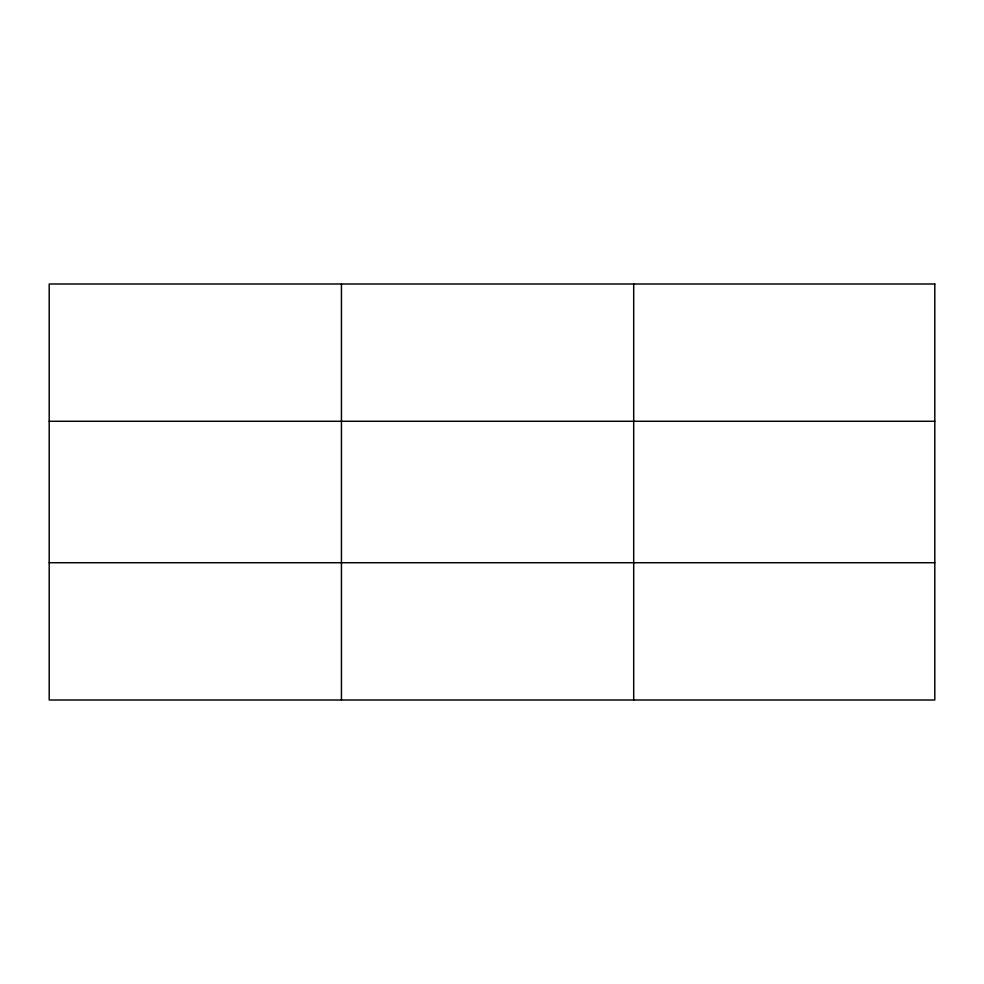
<?xml version="1.0" encoding="UTF-8"?>
<svg xmlns="http://www.w3.org/2000/svg" width="984" height="984" viewBox="0 0 984 984"><rect width="100%" height="100%" fill="white"/><g stroke="black" fill="none" stroke-linecap="round" stroke-linejoin="round"><path stroke-width="1.48" d="M341.448 700.005L341.448 283.995M633.696 700.005L633.696 283.995M49.2 421.275L934.8 421.275M49.2 562.725L934.8 562.725M934.8 283.995L934.8 700.005L49.2 700.005L49.2 283.995L934.8 283.995"/></g></svg>
